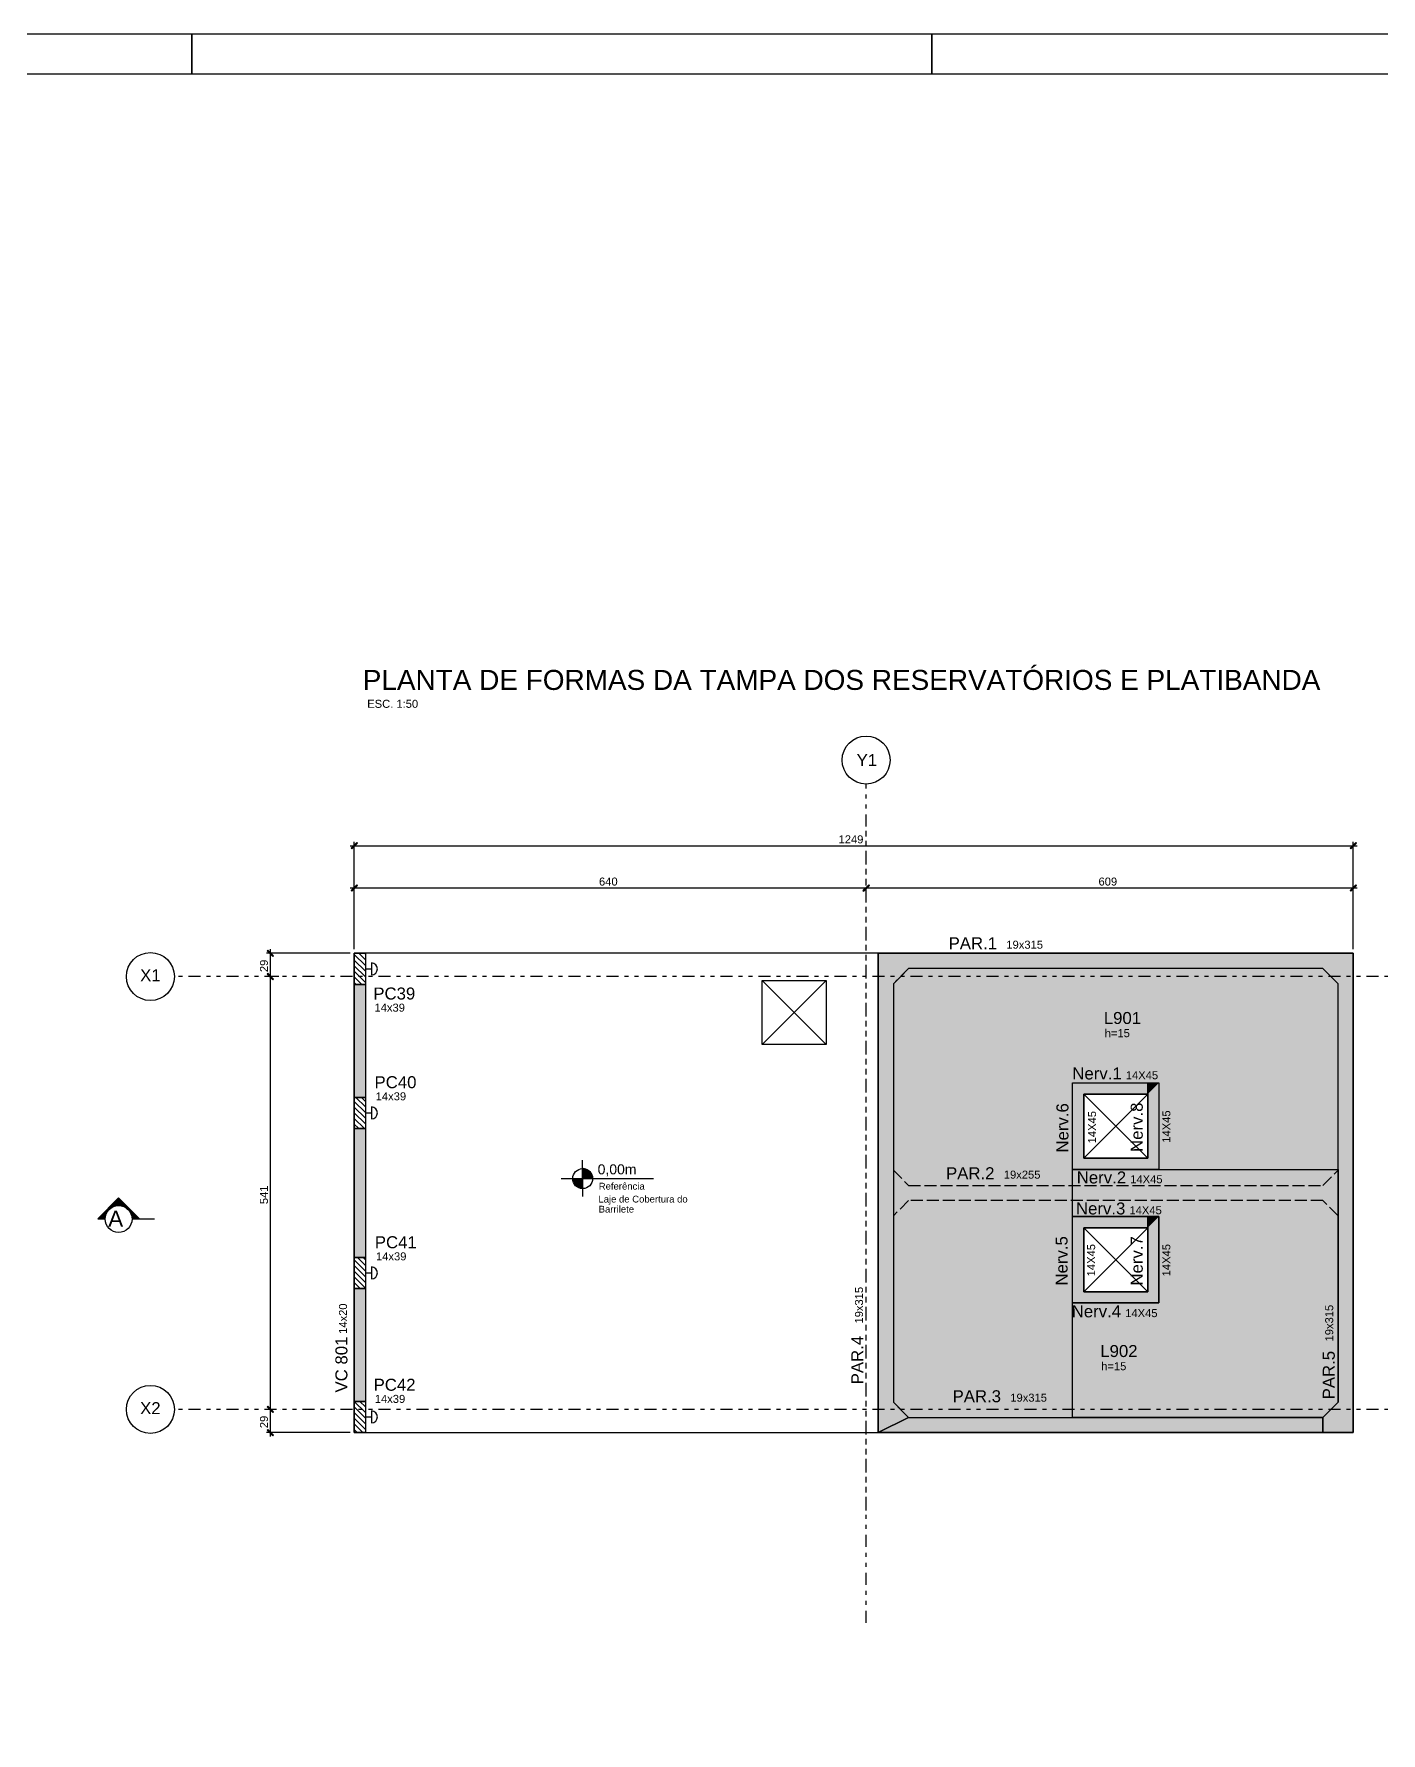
# Model space of a CAD drawing. Extents: x 0 to 119, y 0 to 84.
# Drawn here: x 59.45 to 93.13, y 41.63 to 84.1 of the extents above; entities that cross this region are included whole.
import ezdxf

# ---------------------------------------------------------------- set-up
doc = ezdxf.new("R2010")
doc.units = 0
doc.header["$MEASUREMENT"] = 0
doc.linetypes.add('ESTILO_TQS_0004', pattern=[1.09, 0.3, -0.15, 0.02, -0.15, 0.02, -0.15, 0.3])
doc.linetypes.add('ESTILO_TQS_0005', pattern=[0.4, 0.3, -0.1])
for name, color, linetype in [('1', 1, 'CONTINUOUS'), ('16', 10, 'CONTINUOUS'), ('19', 181, 'CONTINUOUS'), ('2', 2, 'CONTINUOUS'), ('21', 254, 'CONTINUOUS'), ('3', 3, 'CONTINUOUS'), ('31', 140, 'CONTINUOUS'), ('4', 4, 'CONTINUOUS'), ('5', 5, 'CONTINUOUS'), ('7', 7, 'CONTINUOUS'), ('8', 8, 'CONTINUOUS')]:
    doc.layers.add(name, color=color, linetype=linetype)
doc.styles.add('TQS_ARIAL', font='arial.ttf')

msp = doc.modelspace()

# ---------------------------------------------------------------- linework, layer by layer
at = {"layer": '1', "linetype": 'Continuous'}
for p, q in [((67.358496, 63.809001), (92.538496, 63.809001)), ((67.458496, 62.282899), (67.458496, 63.909001)), ((92.438496, 62.13629), (92.438496, 63.909001)), ((67.358496, 62.753382), (80.358496, 62.753382)), ((67.458496, 61.219202), (67.458496, 62.853382)), ((80.158496, 62.753382), (92.538496, 62.753382)), ((80.258496, 62.812139), (80.258496, 62.853382)), ((80.258496, 62.812139), (80.258496, 62.853382)), ((92.438496, 61.219198), (92.438496, 62.853382)), ((65.360745, 60.4392), (65.360745, 61.219198)), ((67.358496, 61.119198), (65.260745, 61.119198)), ((65.291843, 60.5392), (65.260745, 60.5392)), ((65.575548, 60.5392), (65.260745, 60.5392)), ((65.360745, 49.6192), (65.360745, 60.6392)), ((85.698496, 57.599198), (87.298496, 55.999198)), ((87.298496, 57.599198), (85.698496, 55.999198)), ((73.170084, 55.737482), (73.170084, 55.945674)), ((73.170084, 55.737482), (73.170084, 55.237482)), ((73.170084, 55.237482), (73.170084, 55.737482)), ((73.170084, 55.725335), (73.247067, 55.725335)), ((73.170084, 55.709478), (73.285053, 55.709478)), ((73.170084, 55.693621), (73.311529, 55.693621)), ((73.170084, 55.677764), (73.332235, 55.677764)), ((73.170084, 55.661908), (73.349181, 55.661908)), ((73.170084, 55.646051), (73.363362, 55.646051)), ((72.63015, 55.487482), (74.942757, 55.487482)), ((72.920084, 55.487482), (73.420084, 55.487482)), ((73.170083, 55.471626), (72.920696, 55.471626)), ((73.170083, 55.455769), (72.922103, 55.455769)), ((73.170083, 55.439912), (72.92465, 55.439912)), ((73.170083, 55.424055), (72.928263, 55.424055)), ((73.170083, 55.408199), (72.932988, 55.408199)), ((73.170083, 55.392341), (72.938895, 55.392341)), ((73.170083, 55.376485), (72.946076, 55.376485)), ((73.170083, 55.360628), (72.954659, 55.360628)), ((73.170083, 55.344771), (72.964819, 55.344771)), ((73.170083, 55.328914), (72.976807, 55.328914)), ((73.170083, 55.313058), (72.990986, 55.313058)), ((73.170083, 55.2972), (73.007933, 55.2972)), ((73.170083, 55.281344), (73.028638, 55.281344)), ((73.170083, 55.265487), (73.055114, 55.265487)), ((73.170083, 55.24963), (73.093102, 55.24963)), ((73.170084, 55.630194), (73.375348, 55.630194)), ((73.170084, 55.614337), (73.385509, 55.614337)), ((73.170084, 55.59848), (73.394092, 55.59848)), ((73.170084, 55.582623), (73.401273, 55.582623)), ((73.170084, 55.566766), (73.407179, 55.566766)), ((73.170084, 55.55091), (73.411905, 55.55091)), ((73.170084, 55.535053), (73.415516, 55.535053)), ((73.170084, 55.519196), (73.418064, 55.519196)), ((73.170084, 55.503339), (73.419551, 55.503339)), ((73.170084, 55.237482), (73.170084, 55.037482)), ((85.698496, 54.259198), (87.298496, 52.659198)), ((87.298496, 54.259198), (85.698496, 52.659198)), ((65.508857, 49.7192), (65.260745, 49.7192)), ((65.508857, 49.7192), (65.260745, 49.7192)), ((65.360745, 49.039198), (65.360745, 49.8192)), ((67.358496, 49.139198), (65.260745, 49.139198))]:
    msp.add_line(p, q, dxfattribs=at)
for points in [[(44.900062, 84.099942), (63.400062, 84.099942), (63.400062, 83.099942), (63.400062, 84.099942), (81.900062, 84.099942), (81.900062, 83.099942), (81.900062, 84.099942), (100.400062, 84.099942), (100.400062, 83.099942), (100.400062, 84.099942), (118.900062, 84.099942), (118.900062, 59.399942), (117.900062, 59.399942), (118.900062, 59.399942), (118.900062, 29.699942)], [(67.396613, 63.72944), (67.539519, 63.872346), (67.521841, 63.890023), (67.378935, 63.747118), (67.396613, 63.72944)], [(92.376613, 63.72944), (92.519519, 63.872346), (92.501841, 63.890023), (92.358935, 63.747118), (92.376613, 63.72944)], [(67.396613, 62.673822), (67.539519, 62.816727), (67.521841, 62.834405), (67.378935, 62.691499), (67.396613, 62.673822)], [(80.196613, 62.673822), (80.339519, 62.816727), (80.321841, 62.834405), (80.178935, 62.691499), (80.196613, 62.673822)], [(80.196613, 62.673822), (80.339519, 62.816727), (80.321841, 62.834405), (80.178935, 62.691499), (80.196613, 62.673822)], [(92.376613, 62.673822), (92.519519, 62.816727), (92.501841, 62.834405), (92.358935, 62.691499), (92.376613, 62.673822)], [(65.440306, 61.057316), (65.2974, 61.200221), (65.279723, 61.182543), (65.422628, 61.039638), (65.440306, 61.057316)], [(65.440306, 60.477317), (65.2974, 60.620223), (65.279723, 60.602545), (65.422628, 60.459639), (65.440306, 60.477317)], [(65.440306, 60.477317), (65.2974, 60.620223), (65.279723, 60.602545), (65.422628, 60.459639), (65.440306, 60.477317)], [(73.170084, 55.737482), (73.170084, 55.487482), (73.420084, 55.487482), (73.419551, 55.503339), (73.418064, 55.519196), (73.415516, 55.535053), (73.411905, 55.55091), (73.407179, 55.566766), (73.401273, 55.582623), (73.394092, 55.59848), (73.385509, 55.614337), (73.375214, 55.630194), (73.363183, 55.646051), (73.349045, 55.661908), (73.332074, 55.677764), (73.311361, 55.693621), (73.284793, 55.709478), (73.24672, 55.725335), (73.218349, 55.732779), (73.200345, 55.735644), (73.18222, 55.737187), (73.170084, 55.737482)], [(62.086562, 54.479199), (61.566059, 55.004043), (61.045556, 54.479199), (61.230081, 54.479199), (61.231089, 54.505205), (61.234661, 54.534488), (61.241464, 54.565913), (61.251504, 54.597253), (61.263608, 54.625502), (61.27883, 54.653499), (61.294575, 54.677133), (61.313391, 54.700649), (61.33288, 54.721086), (61.362225, 54.746281), (61.396065, 54.768998), (61.421129, 54.782311), (61.453205, 54.795657), (61.488761, 54.806165), (61.528981, 54.813125), (61.562779, 54.815161), (61.590936, 54.814255), (61.629905, 54.809055), (61.662895, 54.80092), (61.698885, 54.787807), (61.729846, 54.772551), (61.758254, 54.754776), (61.783954, 54.73494), (61.810192, 54.710025), (61.836288, 54.678843), (61.856103, 54.648775), (61.873142, 54.615513), (61.885297, 54.58393), (61.892986, 54.55666), (61.898446, 54.528192), (61.90143, 54.499393), (61.902038, 54.479199), (62.086562, 54.479199)], [(65.440306, 49.657317), (65.2974, 49.800223), (65.279723, 49.782545), (65.422628, 49.639639), (65.440306, 49.657317)], [(65.440306, 49.657317), (65.2974, 49.800223), (65.279723, 49.782545), (65.422628, 49.639639), (65.440306, 49.657317)], [(65.440306, 49.077316), (65.2974, 49.220221), (65.279723, 49.202543), (65.422628, 49.059638), (65.440306, 49.077316)]]:
    msp.add_lwpolyline(points, dxfattribs=at)
at = {"layer": '1', "linetype": 'ESTILO_TQS_0005'}
for points in [[(80.938496, 55.699198), (81.318496, 55.319198), (91.678496, 55.319198), (92.058496, 55.699198), (92.058496, 60.359198), (91.678496, 60.739198), (81.318496, 60.739198), (80.938496, 60.359198), (80.938496, 55.699198)], [(80.938496, 49.899198), (81.318496, 49.519198), (91.678496, 49.519198), (92.058496, 49.899198), (92.058496, 54.559198), (91.678496, 54.939198), (81.318496, 54.939198), (80.938496, 54.559198), (80.938496, 49.899198)]]:
    msp.add_lwpolyline(points, dxfattribs=at)
at = {"layer": '1', "linetype": 'Continuous'}
for centre, radius in [((80.258496, 65.950108), 0.6), ((62.361451, 60.5392), 0.6), ((73.170084, 55.487482), 0.25), ((62.361451, 49.7192), 0.6)]:
    msp.add_circle(centre, radius, dxfattribs=at)
for points in [[(67.396613, 63.72944), (67.521841, 63.890023), (67.378935, 63.747118)], [(67.396613, 63.72944), (67.378935, 63.747118), (67.396613, 63.72944)], [(67.396613, 63.72944), (67.539519, 63.872346), (67.521841, 63.890023)], [(92.376613, 63.72944), (92.501841, 63.890023), (92.358935, 63.747118)], [(92.376613, 63.72944), (92.358935, 63.747118), (92.376613, 63.72944)], [(92.376613, 63.72944), (92.519519, 63.872346), (92.501841, 63.890023)], [(67.396613, 62.673822), (67.521841, 62.834405), (67.378935, 62.691499)], [(67.396613, 62.673822), (67.378935, 62.691499), (67.396613, 62.673822)], [(67.396613, 62.673822), (67.539519, 62.816727), (67.521841, 62.834405)], [(80.196613, 62.673822), (80.321841, 62.834405), (80.178935, 62.691499)], [(80.196613, 62.673822), (80.321841, 62.834405), (80.178935, 62.691499)], [(80.196613, 62.673822), (80.178935, 62.691499), (80.196613, 62.673822)], [(80.196613, 62.673822), (80.178935, 62.691499), (80.196613, 62.673822)], [(80.196613, 62.673822), (80.339519, 62.816727), (80.321841, 62.834405)], [(80.196613, 62.673822), (80.339519, 62.816727), (80.321841, 62.834405)], [(92.376613, 62.673822), (92.501841, 62.834405), (92.358935, 62.691499)], [(92.376613, 62.673822), (92.358935, 62.691499), (92.376613, 62.673822)], [(92.376613, 62.673822), (92.519519, 62.816727), (92.501841, 62.834405)], [(65.440306, 61.057316), (65.2974, 61.200221), (65.279723, 61.182543)], [(65.440306, 61.057316), (65.279723, 61.182543), (65.422628, 61.039638)], [(65.440306, 61.057316), (65.422628, 61.039638), (65.440306, 61.057316)], [(65.440306, 60.477317), (65.2974, 60.620223), (65.279723, 60.602545)], [(65.440306, 60.477317), (65.2974, 60.620223), (65.279723, 60.602545)], [(65.440306, 60.477317), (65.279723, 60.602545), (65.422628, 60.459639)], [(65.440306, 60.477317), (65.279723, 60.602545), (65.422628, 60.459639)], [(65.440306, 60.477317), (65.422628, 60.459639), (65.440306, 60.477317)], [(65.440306, 60.477317), (65.422628, 60.459639), (65.440306, 60.477317)], [(61.566059, 55.004043), (61.045556, 54.479199), (61.313391, 54.700649)], [(61.566059, 55.004043), (61.313391, 54.700649), (61.33288, 54.721086)], [(61.566059, 55.004043), (61.33288, 54.721086), (61.362225, 54.746281)], [(61.566059, 55.004043), (61.362225, 54.746281), (61.396065, 54.768998)], [(61.566059, 55.004043), (61.396065, 54.768998), (61.421129, 54.782311)], [(61.566059, 55.004043), (61.421129, 54.782311), (61.453205, 54.795657)], [(61.566059, 55.004043), (61.453205, 54.795657), (61.488761, 54.806165)], [(61.566059, 55.004043), (61.488761, 54.806165), (61.528981, 54.813125)], [(61.566059, 55.004043), (61.528981, 54.813125), (61.562779, 54.815161)], [(61.566059, 55.004043), (61.562779, 54.815161), (61.590936, 54.814255)], [(62.086562, 54.479199), (61.566059, 55.004043), (61.783954, 54.73494)], [(61.566059, 55.004043), (61.590936, 54.814255), (61.629905, 54.809055)], [(61.566059, 55.004043), (61.629905, 54.809055), (61.662895, 54.80092)], [(61.566059, 55.004043), (61.662895, 54.80092), (61.698885, 54.787807)], [(61.566059, 55.004043), (61.698885, 54.787807), (61.729846, 54.772551)], [(61.566059, 55.004043), (61.729846, 54.772551), (61.758254, 54.754776)], [(61.566059, 55.004043), (61.758254, 54.754776), (61.783954, 54.73494)], [(61.045556, 54.479199), (61.294575, 54.677133), (61.313391, 54.700649)], [(61.045556, 54.479199), (61.27883, 54.653499), (61.294575, 54.677133)], [(61.045556, 54.479199), (61.263608, 54.625502), (61.27883, 54.653499)], [(61.045556, 54.479199), (61.251504, 54.597253), (61.263608, 54.625502)], [(61.045556, 54.479199), (61.241464, 54.565913), (61.251504, 54.597253)], [(61.045556, 54.479199), (61.234661, 54.534488), (61.241464, 54.565913)], [(61.045556, 54.479199), (61.231089, 54.505205), (61.234661, 54.534488)], [(61.045556, 54.479199), (61.230081, 54.479199), (61.231089, 54.505205)], [(62.086562, 54.479199), (61.783954, 54.73494), (61.810192, 54.710025)], [(62.086562, 54.479199), (61.810192, 54.710025), (61.836288, 54.678843)], [(62.086562, 54.479199), (61.836288, 54.678843), (61.856103, 54.648775)], [(62.086562, 54.479199), (61.856103, 54.648775), (61.873142, 54.615513)], [(62.086562, 54.479199), (61.873142, 54.615513), (61.885297, 54.58393)], [(62.086562, 54.479199), (61.885297, 54.58393), (61.892986, 54.55666)], [(62.086562, 54.479199), (61.892986, 54.55666), (61.898446, 54.528192)], [(62.086562, 54.479199), (61.898446, 54.528192), (61.90143, 54.499393)], [(62.086562, 54.479199), (61.90143, 54.499393), (61.902038, 54.479199)], [(65.440306, 49.657317), (65.2974, 49.800223), (65.279723, 49.782545)], [(65.440306, 49.657317), (65.2974, 49.800223), (65.279723, 49.782545)], [(65.440306, 49.657317), (65.279723, 49.782545), (65.422628, 49.639639)], [(65.440306, 49.657317), (65.279723, 49.782545), (65.422628, 49.639639)], [(65.440306, 49.657317), (65.422628, 49.639639), (65.440306, 49.657317)], [(65.440306, 49.657317), (65.422628, 49.639639), (65.440306, 49.657317)], [(65.440306, 49.077316), (65.2974, 49.220221), (65.279723, 49.202543)], [(65.440306, 49.077316), (65.279723, 49.202543), (65.422628, 49.059638)], [(65.440306, 49.077316), (65.422628, 49.059638), (65.440306, 49.077316)]]:
    msp.add_solid(points, dxfattribs=at)
at = {"layer": '16', "linetype": 'Continuous'}
for points in [[(85.698496, 57.599198), (85.698496, 55.999198), (87.298496, 55.999198), (87.298496, 57.599198), (87.298496, 57.879198), (87.578496, 57.879198), (87.578496, 55.719198), (85.418496, 55.719198), (85.418496, 57.879198), (87.298496, 57.879198), (87.298496, 57.599198), (85.698496, 57.599198)], [(85.698496, 54.259198), (85.698496, 52.659198), (87.298496, 52.659198), (87.298496, 54.259198), (87.298496, 54.539198), (87.578496, 54.539198), (87.578496, 52.379198), (85.418496, 52.379198), (85.418496, 54.539198), (87.298496, 54.539198), (87.298496, 54.259198), (85.698496, 54.259198)]]:
    msp.add_lwpolyline(points, dxfattribs=at)
for points in [[(85.698496, 57.599198), (85.418496, 55.719198), (85.418496, 57.879198)], [(85.698496, 57.599198), (85.418496, 57.879198), (87.298496, 57.879198)], [(85.698496, 57.599198), (87.298496, 57.879198), (87.298496, 57.599198)], [(87.578496, 55.719198), (87.298496, 57.599198), (87.578496, 57.879198)], [(87.578496, 57.879198), (87.298496, 57.599198), (87.298496, 57.879198)], [(85.698496, 57.599198), (85.698496, 55.999198), (85.418496, 55.719198)], [(87.578496, 55.719198), (87.298496, 55.999198), (87.298496, 57.599198)], [(87.578496, 55.719198), (85.418496, 55.719198), (85.698496, 55.999198)], [(87.578496, 55.719198), (85.698496, 55.999198), (87.298496, 55.999198)], [(85.698496, 54.259198), (85.418496, 52.379198), (85.418496, 54.539198)], [(85.698496, 54.259198), (85.418496, 54.539198), (87.298496, 54.539198)], [(85.698496, 54.259198), (87.298496, 54.539198), (87.298496, 54.259198)], [(87.578496, 52.379198), (87.298496, 54.259198), (87.578496, 54.539198)], [(87.578496, 54.539198), (87.298496, 54.259198), (87.298496, 54.539198)], [(85.698496, 54.259198), (85.698496, 52.659198), (85.418496, 52.379198)], [(87.578496, 52.379198), (87.298496, 52.659198), (87.298496, 54.259198)], [(87.578496, 52.379198), (85.418496, 52.379198), (85.698496, 52.659198)], [(87.578496, 52.379198), (85.698496, 52.659198), (87.298496, 52.659198)]]:
    msp.add_solid(points, dxfattribs=at)
at = {"layer": '19', "linetype": 'Continuous'}
for points in [[(87.578496, 55.719198), (92.058496, 55.719198), (92.058496, 60.359198), (91.678496, 60.739198), (81.318496, 60.739198), (80.938496, 60.359198), (80.938496, 49.899198), (81.318496, 49.519198), (85.418496, 49.519198), (85.418496, 55.719198), (85.418496, 57.879198), (87.578496, 57.879198), (87.578496, 55.719198)], [(85.418496, 55.719198), (92.058496, 55.719198), (92.058496, 49.899198), (91.678496, 49.519198), (85.418496, 49.519198), (85.418496, 52.379198), (87.578496, 52.379198), (87.578496, 54.539198), (85.418496, 54.539198), (85.418496, 55.719198)]]:
    msp.add_lwpolyline(points, dxfattribs=at)
for points in [[(81.318496, 60.739198), (80.938496, 60.359198), (81.318496, 49.519198)], [(91.678496, 60.739198), (81.318496, 60.739198), (85.418496, 57.879198)], [(85.418496, 57.879198), (81.318496, 60.739198), (81.318496, 49.519198)], [(87.578496, 57.879198), (91.678496, 60.739198), (85.418496, 57.879198)], [(92.058496, 55.719198), (91.678496, 60.739198), (87.578496, 57.879198)], [(92.058496, 55.719198), (92.058496, 60.359198), (91.678496, 60.739198)], [(81.318496, 49.519198), (80.938496, 60.359198), (80.938496, 49.899198)], [(81.318496, 49.519198), (85.418496, 49.519198), (85.418496, 57.879198)], [(85.418496, 57.879198), (85.418496, 55.719198), (85.418496, 49.519198)], [(87.578496, 55.719198), (92.058496, 55.719198), (87.578496, 57.879198)], [(85.418496, 54.539198), (92.058496, 55.719198), (87.578496, 54.539198)], [(85.418496, 54.539198), (85.418496, 55.719198), (92.058496, 55.719198)], [(92.058496, 55.719198), (91.678496, 49.519198), (87.578496, 54.539198)], [(92.058496, 55.719198), (92.058496, 49.899198), (91.678496, 49.519198)], [(87.578496, 54.539198), (91.678496, 49.519198), (87.578496, 52.379198)], [(91.678496, 49.519198), (85.418496, 49.519198), (87.578496, 52.379198)], [(87.578496, 52.379198), (85.418496, 49.519198), (85.418496, 52.379198)]]:
    msp.add_solid(points, dxfattribs=at)
at = {"layer": '2', "linetype": 'ESTILO_TQS_0004'}
for p, q in [((80.258496, 47.189823), (80.258496, 65.350108)), ((80.258496, 44.382116), (80.258496, 64.56357)), ((100.665701, 60.5392), (62.961451, 60.5392)), ((100.665701, 49.7192), (62.961451, 49.7192))]:
    msp.add_line(p, q, dxfattribs=at)
at = {"layer": '2', "linetype": 'Continuous'}
for p, q in [((67.458496, 61.093517), (67.738496, 60.813517)), ((67.458496, 60.952096), (67.738496, 60.672096)), ((67.458496, 60.810674), (67.738496, 60.530674)), ((67.574236, 61.119198), (67.738496, 60.954938)), ((67.715657, 61.119198), (67.738496, 61.09636)), ((67.888496, 60.879198), (67.888496, 60.579198)), ((65.391843, 60.5392), (65.391843, 60.5392)), ((67.458496, 60.669253), (67.738496, 60.389253)), ((67.458496, 60.527831), (67.647129, 60.339198)), ((67.458496, 60.38641), (67.505708, 60.339198)), ((67.738496, 60.729198), (67.888496, 60.729198)), ((67.458496, 57.416562), (67.738496, 57.136562)), ((67.497284, 57.519195), (67.738496, 57.277983)), ((67.638705, 57.519195), (67.738496, 57.419404)), ((67.458496, 57.27514), (67.738496, 56.99514)), ((67.458496, 57.133719), (67.738496, 56.853719)), ((67.458496, 56.992298), (67.711598, 56.739195)), ((67.738496, 57.129195), (67.888496, 57.129195)), ((67.888496, 57.279195), (67.888496, 56.979195)), ((67.458496, 56.850876), (67.570177, 56.739195)), ((61.566059, 55.004043), (61.045556, 54.479199)), ((62.086562, 54.479199), (61.566059, 55.004043)), ((61.045556, 54.479199), (61.230081, 54.479199)), ((61.902038, 54.479199), (62.462851, 54.479199)), ((67.537486, 53.519195), (67.738496, 53.318185)), ((67.678907, 53.519195), (67.738496, 53.459606)), ((67.458496, 53.456764), (67.738496, 53.176764)), ((67.458496, 53.315342), (67.738496, 53.035342)), ((67.458496, 53.173921), (67.738496, 52.893921)), ((67.738496, 53.129195), (67.888496, 53.129195)), ((67.888496, 53.279195), (67.888496, 52.979195)), ((67.458496, 53.0325), (67.738496, 52.7525)), ((67.458496, 52.891078), (67.610379, 52.739195)), ((67.458496, 52.749657), (67.468958, 52.739195)), ((65.608857, 49.7192), (65.608857, 49.7192)), ((67.458496, 49.779808), (67.738496, 49.499808)), ((67.460527, 49.919198), (67.738496, 49.64123)), ((67.601949, 49.919198), (67.738496, 49.782651)), ((67.458496, 49.638387), (67.738496, 49.358387)), ((67.458496, 49.496966), (67.738496, 49.216966)), ((67.458496, 49.355544), (67.674842, 49.139198)), ((67.738496, 49.529198), (67.888496, 49.529198)), ((67.888496, 49.679198), (67.888496, 49.379198)), ((67.458496, 49.214123), (67.53342, 49.139198))]:
    msp.add_line(p, q, dxfattribs=at)
msp.add_circle((61.566059, 54.479199), 0.335978, dxfattribs=at)
for centre in [(67.888496, 60.729198), (67.888496, 57.129195), (67.888496, 53.129195), (67.888496, 49.529198)]:
    msp.add_arc(centre, 0.15, 270, 90, dxfattribs=at)
at = {"layer": '21', "linetype": 'Continuous'}
for points in [[(80.558496, 49.139198), (80.558496, 61.119202), (92.438496, 61.119198), (92.438496, 49.139198), (91.678496, 49.139198), (91.678496, 49.519198), (92.058496, 49.899198), (92.058496, 60.359198), (91.678496, 60.739198), (81.318496, 60.739198), (80.938496, 60.359198), (80.938496, 49.899198), (81.318496, 49.519198), (80.558496, 49.139198)], [(80.558496, 49.139198), (81.318496, 49.519198), (91.678496, 49.519198), (91.678496, 49.139198), (80.558496, 49.139198)]]:
    msp.add_lwpolyline(points, dxfattribs=at)
for points in [[(92.438496, 61.119198), (81.318496, 60.739198), (80.558496, 61.119202)], [(81.318496, 60.739198), (80.938496, 60.359198), (80.558496, 61.119202)], [(80.558496, 61.119202), (80.938496, 60.359198), (80.558496, 49.139198)], [(91.678496, 60.739198), (81.318496, 60.739198), (92.438496, 61.119198)], [(92.058496, 60.359198), (91.678496, 60.739198), (92.438496, 61.119198)], [(92.058496, 60.359198), (92.438496, 61.119198), (92.058496, 49.899198)], [(92.438496, 61.119198), (92.438496, 49.139198), (92.058496, 49.899198)], [(80.938496, 60.359198), (80.938496, 49.899198), (80.558496, 49.139198)], [(80.558496, 49.139198), (80.938496, 49.899198), (81.318496, 49.519198)], [(92.438496, 49.139198), (91.678496, 49.139198), (92.058496, 49.899198)], [(91.678496, 49.139198), (91.678496, 49.519198), (92.058496, 49.899198)], [(80.558496, 49.139198), (81.318496, 49.519198), (91.678496, 49.519198)], [(80.558496, 49.139198), (91.678496, 49.519198), (91.678496, 49.139198)], [(80.558496, 49.139198), (91.678496, 49.139198), (80.558496, 49.139198)]]:
    msp.add_solid(points, dxfattribs=at)
at = {"layer": '3', "linetype": 'Continuous'}
for points in [[(80.558496, 61.119202), (67.458496, 61.119202), (67.458496, 49.139198), (92.438496, 49.139198), (92.438496, 61.119198), (80.558496, 61.119202)], [(85.418496, 57.879198), (87.578496, 57.879198), (87.578496, 55.719198), (85.418496, 55.719198), (85.418496, 57.879198)], [(85.698496, 57.599198), (87.298496, 57.599198), (87.298496, 55.999198), (85.698496, 55.999198), (85.698496, 57.599198)], [(85.418496, 54.539198), (87.578496, 54.539198), (87.578496, 52.379198), (85.418496, 52.379198), (85.418496, 54.539198)], [(85.698496, 54.259198), (87.298496, 54.259198), (87.298496, 52.659198), (85.698496, 52.659198), (85.698496, 54.259198)]]:
    msp.add_lwpolyline(points, dxfattribs=at)
at = {"layer": '31', "linetype": 'Continuous'}
for points in [[(67.458496, 60.339198), (67.738496, 60.339198), (67.738496, 57.519195), (67.458496, 57.519195), (67.458496, 60.339198)], [(67.458496, 56.739195), (67.738496, 56.739195), (67.738496, 53.519195), (67.458496, 53.519195), (67.458496, 56.739195)], [(67.458496, 52.739195), (67.738496, 52.739195), (67.738496, 49.919198), (67.458496, 49.919198), (67.458496, 52.739195)]]:
    msp.add_lwpolyline(points, dxfattribs=at)
for points in [[(67.458496, 60.339198), (67.738496, 60.339198), (67.738496, 57.519195)], [(67.458496, 60.339198), (67.738496, 57.519195), (67.458496, 57.519195)], [(67.458496, 60.339198), (67.458496, 57.519195), (67.458496, 60.339198)], [(67.458496, 56.739195), (67.738496, 56.739195), (67.738496, 53.519195)], [(67.458496, 56.739195), (67.738496, 53.519195), (67.458496, 53.519195)], [(67.458496, 56.739195), (67.458496, 53.519195), (67.458496, 56.739195)], [(67.458496, 52.739195), (67.738496, 52.739195), (67.738496, 49.919198)], [(67.458496, 52.739195), (67.738496, 49.919198), (67.458496, 49.919198)], [(67.458496, 52.739195), (67.458496, 49.919198), (67.458496, 52.739195)]]:
    msp.add_solid(points, dxfattribs=at)
at = {"layer": '4', "linetype": 'Continuous'}
msp.add_line((80.558496, 49.139198), (92.438496, 49.139198), dxfattribs=at)
for points in [[(92.438496, 49.139198), (92.438496, 61.119198), (80.558496, 61.119198), (80.558496, 49.139198)], [(88.958496, 61.119202), (88.558496, 61.119202)], [(67.458496, 60.339198), (67.738496, 60.339198), (67.738496, 57.519195), (67.458496, 57.519195), (67.458496, 60.339198)], [(67.458496, 56.739195), (67.738496, 56.739195), (67.738496, 53.519195), (67.458496, 53.519195), (67.458496, 56.739195)], [(67.458496, 52.739195), (67.738496, 52.739195), (67.738496, 49.919198), (67.458496, 49.919198), (67.458496, 52.739195)]]:
    msp.add_lwpolyline(points, dxfattribs=at)
at = {"layer": '5', "linetype": 'Continuous'}
for points in [[(67.458496, 60.339198), (67.458496, 61.119198), (67.738496, 61.119198), (67.738496, 60.339198), (67.458496, 60.339198)], [(67.458496, 56.739195), (67.458496, 57.519195), (67.738496, 57.519195), (67.738496, 56.739195), (67.458496, 56.739195)], [(67.458496, 52.739195), (67.458496, 53.519195), (67.738496, 53.519195), (67.738496, 52.739195), (67.458496, 52.739195)], [(67.458496, 49.139198), (67.458496, 49.919198), (67.738496, 49.919198), (67.738496, 49.139198), (67.458496, 49.139198)]]:
    msp.add_lwpolyline(points, dxfattribs=at)
at = {"layer": '7', "linetype": 'Continuous'}
msp.add_line((2.500062, 83.099942), (117.900062, 83.099942), dxfattribs=at)
at = {"layer": '8', "linetype": 'Continuous'}
for p, q in [((77.658496, 60.439202), (79.258496, 58.839202)), ((79.258496, 60.439202), (77.658496, 58.839202))]:
    msp.add_line(p, q, dxfattribs=at)
msp.add_lwpolyline([(77.658496, 60.439202), (79.258496, 60.439202), (79.258496, 58.839202), (77.658496, 58.839202), (77.658496, 60.439202)], dxfattribs=at)

# ---------------------------------------------------------------- texts
at = {"layer": '1', "linetype": 'Continuous', "style": 'TQS_ARIAL'}
for s, p in [('Referência', (73.572903, 55.213244)), ('Laje de Cobertura do', (73.564186, 54.890714)), ('Barrilete', (73.570945, 54.639099))]:
    msp.add_text(s, height=0.17, dxfattribs=at).set_placement(p)
at = {"layer": '2', "linetype": 'Continuous', "style": 'TQS_ARIAL'}
for s, height, p in [('ESC. 1:50', 0.2, (67.783081, 67.256247)), ('1249', 0.2, (79.568496, 63.869001)), ('640', 0.2, (73.578496, 62.813382)), ('609', 0.2, (86.068496, 62.813382)), ('19x315', 0.2, (83.764201, 61.235197)), ('14x39', 0.2, (67.964732, 59.661782)), ('14x39', 0.2, (67.964732, 59.661782)), ('h=15', 0.2, (86.223769, 59.023564)), ('14X45', 0.2, (86.751294, 57.971638)), ('14x39', 0.2, (67.994551, 57.444895)), ('0,00m', 0.25, (73.544732, 55.594899)), ('19x255', 0.2, (83.699936, 55.486928)), ('14X45', 0.2, (86.862092, 55.371921)), ('14X45', 0.2, (86.842821, 54.596798)), ('14x39', 0.2, (68.002322, 53.44444)), ('14X45', 0.2, (86.736624, 52.025405)), ('h=15', 0.2, (86.135717, 50.698871)), ('19x315', 0.2, (83.863456, 49.912538)), ('14x39', 0.2, (67.97156, 49.882115))]:
    msp.add_text(s, height=height, dxfattribs=at).set_placement(p)
for s, p in [('29', (65.300745, 60.649199)), ('14X45', (86.006622, 56.369707)), ('14X45', (87.864389, 56.385453)), ('541', (65.300745, 54.8492)), ('14X45', (85.984389, 53.045453)), ('14X45', (87.864389, 53.045453)), ('19x315', (80.17959, 51.864764)), ('14x20', (67.2772, 51.60589)), ('19x315', (91.936733, 51.417134)), ('29', (65.300745, 49.249199))]:
    msp.add_text(s, height=0.2, rotation=90, dxfattribs=at).set_placement(p)
at = {"layer": '4', "linetype": 'Continuous', "style": 'TQS_ARIAL'}
for s, height, p in [('Y1', 0.3, (80.020316, 65.799796)), ('PAR.1', 0.3, (82.320562, 61.220809)), ('X1', 0.3, (62.10473, 60.420224)), ('PC39', 0.3, (67.935843, 59.964735)), ('PC39', 0.3, (67.935843, 59.964735)), ('L901', 0.3, (86.20086, 59.352761)), ('Nerv.1', 0.3, (85.413939, 57.966492)), ('PC40', 0.3, (67.965661, 57.747848)), ('PC40', 0.3, (67.965661, 57.747848)), ('PAR.2', 0.3, (82.256297, 55.472541)), ('Nerv.2', 0.3, (85.524737, 55.366776)), ('Nerv.3', 0.3, (85.505466, 54.591653)), ('A', 0.4, (61.307231, 54.286699)), ('PC41', 0.3, (67.973432, 53.747392)), ('Nerv.4', 0.3, (85.399269, 52.02026)), ('L902', 0.3, (86.112807, 51.028069)), ('PC42', 0.3, (67.94267, 50.185068)), ('PAR.3', 0.3, (82.419816, 49.898151)), ('X2', 0.3, (62.10473, 49.600224))]:
    msp.add_text(s, height=height, dxfattribs=at).set_placement(p)
for s, p in [('Nerv.6', (85.316376, 56.139233)), ('Nerv.8', (87.174144, 56.15498)), ('Nerv.5', (85.294144, 52.81498)), ('Nerv.7', (87.174144, 52.81498)), ('VC 801', (67.287149, 50.141097)), ('PAR.4', (80.187311, 50.346215)), ('PAR.5', (91.976456, 49.970031))]:
    msp.add_text(s, height=0.3, rotation=90, dxfattribs=at).set_placement(p)
at = {"layer": '5', "linetype": 'Continuous', "style": 'TQS_ARIAL'}
msp.add_text('PLANTA DE FORMAS DA TAMPA DOS RESERVATÓRIOS E PLATIBANDA', height=0.5, dxfattribs=at).set_placement((67.671295, 67.703754))

doc.saveas('drawing.dxf')
